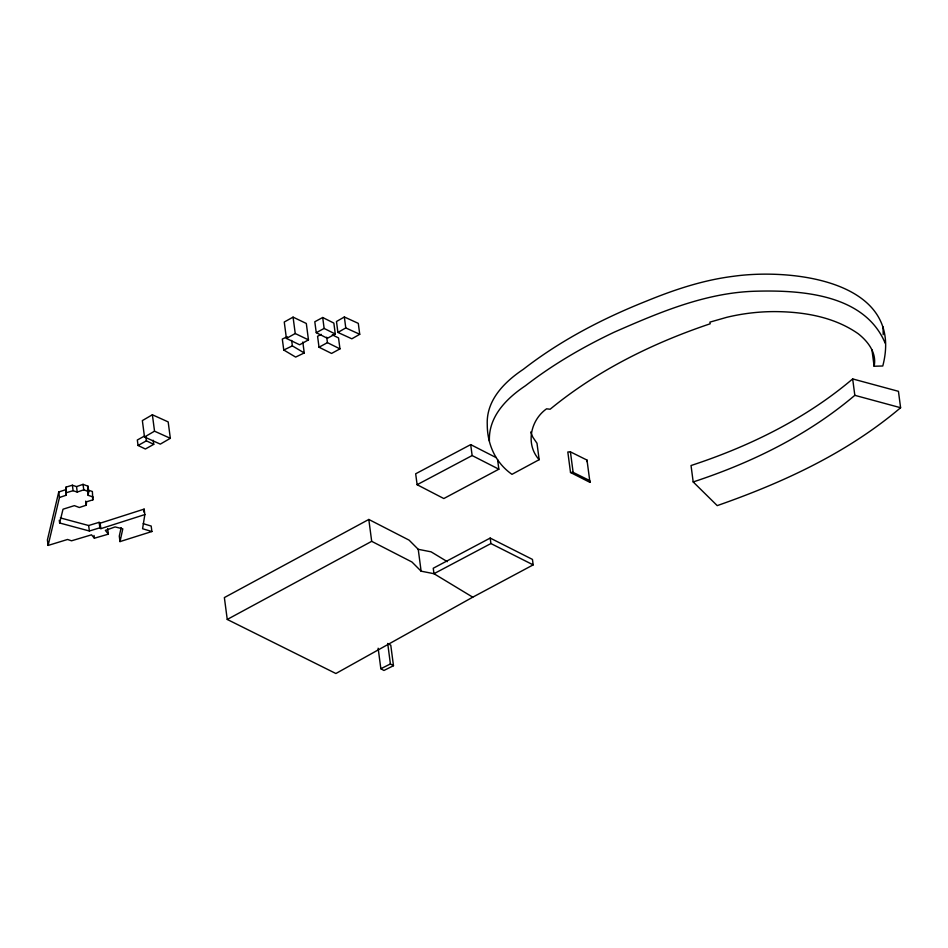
<?xml version="1.0" encoding="UTF-8"?>
<svg xmlns="http://www.w3.org/2000/svg" width="948" height="948" viewBox="0 0 948 948"><rect width="100%" height="100%" fill="white"/><g stroke="black" fill="none" stroke-linecap="round" stroke-linejoin="round"><path stroke-width="1.42" d="M874.115 366.236C876.995 353.071 867.953 341.387 858.189 333.72C835.532 317.876 807.696 312.485 780.512 311.702A104.861 53.218 -7.5 0 0 726.606 317.355L709.886 322.142L710.206 323.778C652.722 343.069 597.133 370.55 550.136 409.228L546.558 408.825C530.359 420.296 525.346 444.458 539.163 459.685L511.979 474.332C495.603 462.92 487.248 444.339 487.26 424.609C486.134 400.246 504.443 381.902 523.272 369.353C560.505 340.427 602.655 318.516 646.37 301.132C674.466 289.614 703.428 279.992 733.669 276.259C791.888 268.106 905.091 280.561 882.778 365.999L874.115 366.236L871.959 349.824M60.328 517.904L88.65 525.524L99.137 522.324L100.133 523.201L144.132 509.112L144.854 514.574L100.843 528.664L99.86 527.799L89.373 530.999L59.629 522.988L63.018 509.206L74.371 505.639L79.336 507.5L86.268 505.213L86.541 501.8L92.857 499.857L92.371 491.502L87.429 489.843M489.417 441.021C488.303 416.658 506.599 398.302 525.429 385.765C552.885 364.494 583.032 346.956 614.375 332.108C658.872 312.603 704.885 292.956 754.158 291.261C800.55 289.827 864.54 293.821 885.219 343.271M87.619 488.635L87.998 486.217L83.045 484.345L76.527 486.608L72.38 485.222L66.052 487.094L66.301 495.2L59.463 497.475L48.123 545.432L67.557 539.471L71.538 540.798L91.518 534.826L94.373 538.215L108.38 534.151L107.657 528.676M93.094 496.965L88.152 495.318L88.721 491.692L87.998 486.217M143.669 511.944L144.132 509.112M144.854 514.574L142.579 528.747L151.893 531.52L151.17 526.045L143.184 523.675M66.301 495.2L66.052 487.094M121.143 527.633L119.282 536.13L120.005 541.592L151.893 531.52M120.005 541.592L122.802 528.854L115.099 526.922L105.358 530.382L108.38 534.151M65.578 489.737L58.74 492L47.4 539.969L48.123 545.432M852.667 378.927C805.634 418.815 749.37 446.389 691.033 465.527L693.189 481.94L717.221 505.616C782.93 482.651 847.133 453.085 900.6 407.723L898.443 391.323L852.667 378.927L854.823 395.328C807.791 435.215 751.539 462.79 693.189 481.94M152.379 414.774L142.354 420.592L144.511 437.004L160.307 444.126L170.332 438.308L168.175 421.907L152.379 414.774L154.536 431.186L170.332 438.308M144.511 437.004L154.536 431.186M344.349 316.988L336.481 321.514L337.915 332.44L351.85 338.815L359.73 334.289L358.297 323.363L344.349 316.988L345.783 327.925L359.73 334.289M337.915 332.44L345.783 327.925M153.185 440.251L153.73 444.351L145.388 449.008L138.053 445.477L137.33 440.002L144.487 436.033M472.756 597.181L433.971 573.706L433.248 568.243L490.187 538.073L532.456 559.415L533.179 564.878L472.756 597.181L335.888 673.518L227.247 619.447L224.368 597.572L368.808 519.457L409.098 540.147L418.234 549.307L431.091 551.831L447.349 561.678M293.074 317.13L284.258 322.024L286.414 338.424L299.639 344.776L308.467 339.882L306.311 323.469L293.074 317.13L295.231 333.53L308.467 339.882M286.414 338.424L295.231 333.53M138.053 445.477L146.395 440.832L153.73 444.351M321.182 334.336L317.58 336.291L319.026 347.229L331.563 353.45L339.965 348.864L338.531 337.926L332.262 334.822M319.026 347.229L327.427 342.655L339.965 348.864M322.699 317.497L314.807 321.763L316.253 332.689L327.392 338.294L335.284 334.028L333.85 323.09L322.699 317.497L324.133 328.435L335.284 334.028M316.253 332.689L324.133 328.435M227.247 619.447L371.687 541.332L411.977 562.022L421.113 571.182L433.971 573.706L490.91 543.548L533.179 564.878M497.582 459.626L498.849 469.201L443.818 498.541L417.12 484.712L415.674 473.787L470.694 444.612L496.136 457.611M417.12 484.712L472.14 455.55L498.849 469.201M380.847 668.731L390.398 663.967L393.479 665.721L383.928 670.473L380.847 668.731L378.145 648.219M287.232 336.706L282.314 339.076L283.76 350.013L295.646 357.088L304.249 352.952L302.815 342.015M283.76 350.013L292.363 345.878L304.249 352.952M66.775 492.569L73.103 490.697L77.238 492.083L83.768 489.808L88.721 491.692M570.423 451.864L567.816 451.983L570.518 472.483L589.964 482.378L587.002 460.088L570.423 451.864L573.125 472.365L589.703 480.589L589.964 482.378M570.518 472.483L573.125 472.365M854.823 395.328L900.6 407.723M530.655 432.039L532.847 437.206L536.995 443.273L539.163 459.685M587.002 460.088L587.262 461.866M490.187 538.073L490.91 543.548M470.694 444.612L472.14 455.55M418.234 549.307L421.113 571.182M393.479 665.721L390.777 645.209L387.708 643.467L390.398 663.967M368.808 519.457L371.687 541.332M326.716 337.18L327.427 342.655M291.64 340.415L292.363 345.878M145.862 436.732L146.395 440.832M100.133 523.201L100.843 528.664M99.137 522.324L99.86 527.799M92.501 497.119L92.857 499.857M94.018 535.478L94.373 538.215M87.619 491.206L88.152 495.318M85.723 501.101L86.268 505.213M88.65 525.524L89.373 530.999M83.045 484.345L83.768 489.808M76.527 486.608L77.238 492.083M72.38 485.222L73.103 490.697M58.74 492L59.463 497.475M59.274 520.251L59.629 522.988M883.062 326.87L883.204 334.68"/></g></svg>
